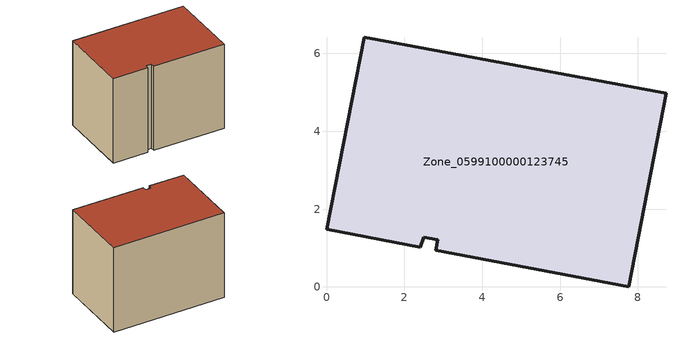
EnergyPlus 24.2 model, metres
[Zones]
Zone_0599100000123745
 floor ground (C_G): 2.86,1.21 2.5,1.28 2.41,1.02 0,1.48 0.97,6.42 8.72,4.97 7.76,0 2.81,0.94 z0
 wall outside (C_F): 7.76,0 8.72,4.97 0.97,6.42 0,1.48 2.41,1.02 2.5,1.28 2.86,1.21 2.81,0.94 7.76,0 z0:6.16
 roof outside (C_R): 2.5,1.28 2.86,1.21 2.81,0.94 7.76,0 8.72,4.97 0.97,6.42 0,1.48 2.41,1.02 z6.16
[BUILDING]
Pand.0599100000123745: North Axis=0; Terrain=City; Loads Convergence Tolerance Value=0.04; Temperature Convergence Tolerance Value=0.4; Solar Distribution=FullExterior; Maximum Number of Warmup Days=25; Minimum Number of Warmup Days=1
[Site:Location]
Rotterdam.The.Hague.AP_ZH_NLD Design_Conditions: Latitude=51.96; Longitude=4.45; Time Zone=1; Elevation=-4.5
[SITE:GROUNDTEMPERATURE:BUILDINGSURFACE]
18, 18, 18, 18, 18, 18, 18, 18, 18, 18, 18, 18
[MATERIAL] Thermal Absorptance=0.9; Solar Absorptance=0.7; Visible Absorptance=0.7
Name | Roughness | Thickness | Conductivity | Density | Specific Heat
G.TC.1946 | MediumSmooth | 0.15 | 1 | 540 | 1210
F.TC.1946 | Rough | 0.3 | 0.857143 | 1920 | 840
R.TC.1946 | MediumRough | 0.2 | 0.909091 | 1500 | 1000
[CONSTRUCTION]
C_G: G.TC.1946
C_F: F.TC.1946
C_R: R.TC.1946
[ZONE]
Zone_0599100000123745: Type=1; Multiplier=1; Ceiling Height=Autocalculate; Volume=Autocalculate; Floor Area=autocalculate; Part of Total Floor Area=Yes
[ZONEINFILTRATION:DESIGNFLOWRATE]
Infil_Zone_0599100000123745: Zone or ZoneList or Space or SpaceList=Zone_0599100000123745; Schedule=AlwaysOn; Design Flow Rate Calculation Method=Flow/Area; Flow Rate per Floor Area=0.003; Constant Term Coefficient=1; Temperature Term Coefficient=0; Velocity Term Coefficient=0; Velocity Squared Term Coefficient=0
[HVACTEMPLATE:ZONE:IDEALLOADSAIRSYSTEM]
Zone_0599100000123745: Maximum Heating Supply Air Temperature=50; Minimum Cooling Supply Air Temperature=13; Maximum Heating Supply Air Humidity Ratio=0.0156; Minimum Cooling Supply Air Humidity Ratio=0.0077; Heating Limit=NoLimit; Cooling Limit=NoLimit; Dehumidification Control Type=ConstantSensibleHeatRatio; Cooling Sensible Heat Ratio=0.7; Dehumidification Setpoint=60; Humidification Control Type=None; Humidification Setpoint=30; Outdoor Air Method=None; Outdoor Air Flow Rate per Person=0.00944; Outdoor Air Flow Rate per Zone Floor Area=0; Outdoor Air Flow Rate per Zone=0; Demand Controlled Ventilation Type=None; Outdoor Air Economizer Type=NoEconomizer; Heat Recovery Type=None; Sensible Heat Recovery Effectiveness=0.7; Latent Heat Recovery Effectiveness=0.65
[ZONECONTROL:THERMOSTAT]
ThermostatControl_Zone_0599100000123745: Zone or ZoneList=Zone_0599100000123745; Control Type Schedule=DualSetpointControlType; Control 1=Thermostat_Zone_0599100000123745; Temperature Difference Between Cutout And Setpoint=0
[THERMOSTATSETPOINT:DUALSETPOINT]
Thermostat_Zone_0599100000123745: Heating Setpoint Temperature Schedule=HeatingSetpoint_Zone_0599100000123745; Cooling Setpoint Temperature Schedule=CoolingSetpoint_Zone_0599100000123745
[SCHEDULE:COMPACT]
HeatingSetpoint_Zone_0599100000123745: Through: 12/31, For: AllDays, Until: 24:00, 21
CoolingSetpoint_Zone_0599100000123745: Through: 12/31, For: AllDays, Until: 24:00, 24
DualSetpointControlType: Through: 12/31, For: AllDays, Until: 24:00, 4
AlwaysOn: Through: 12/31, For: AllDays, Until: 24:00, 1
